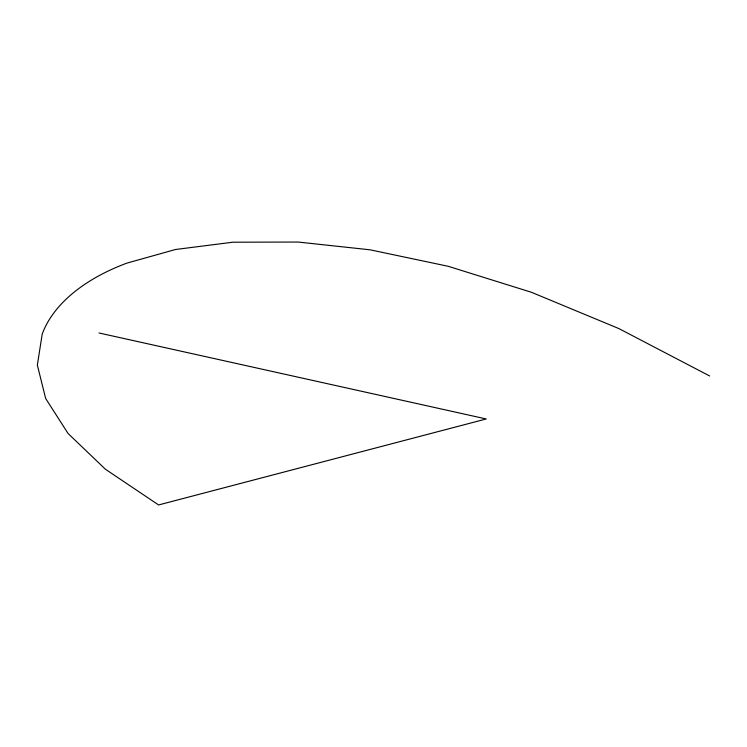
<?xml version="1.0" encoding="UTF-8"?>
<svg xmlns="http://www.w3.org/2000/svg" width="747" height="747" viewBox="0 0 747 747"><rect width="100%" height="100%" fill="white"/><g stroke="black" fill="none" stroke-linecap="round" stroke-linejoin="round"><path stroke-width="1.12" d="M99.015 332.975L486.25 418.964L158.588 504.953L105.383 469.209L68.042 433.456L45.66 398.487L37.35 365.087L42.215 334.058A194.08 112.05 0 0 1 126.934 263.103L175.573 249.489L232.915 242.205L298.062 242.047L370.129 249.815L448.209 266.296L531.425 292.282L618.871 328.577L709.65 375.974"/></g></svg>
